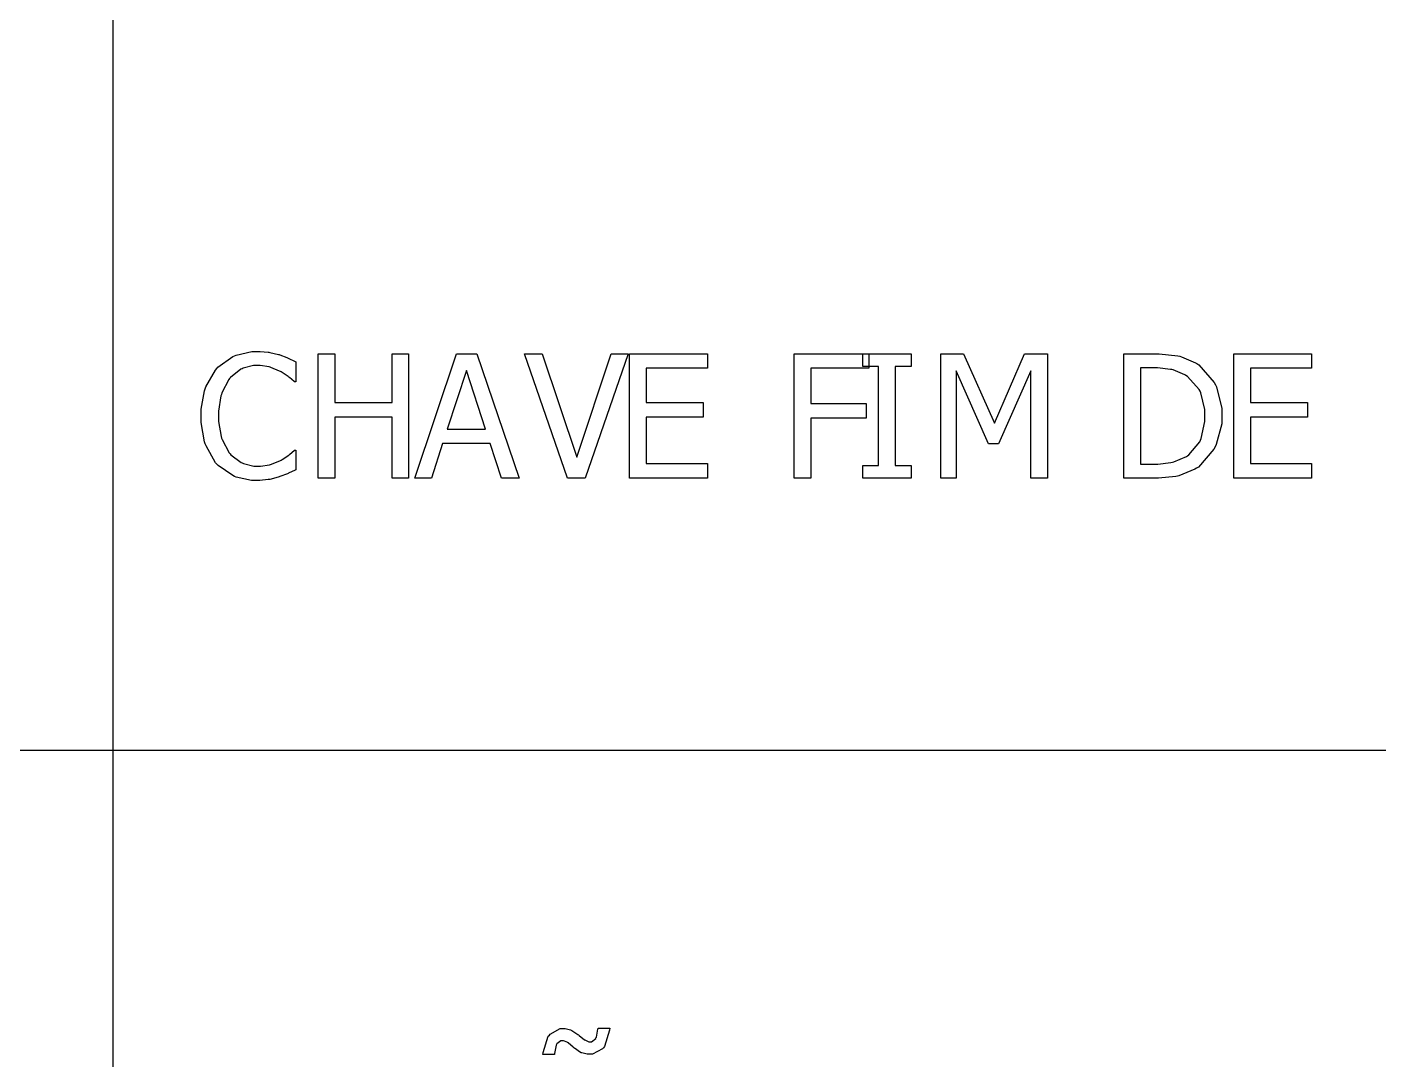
# Model space of a CAD drawing. Header units: millimetres. Extents: x 1974 to 2560, y 1429 to 1567.
# Drawn here: x 2494.989 to 2496.822, y 1526.255 to 1527.655 of the extents above; entities that cross this region are included whole.
import ezdxf

# ---------------------------------------------------------------- set-up
doc = ezdxf.new("R2010")
doc.units = ezdxf.units.MM
doc.layers.add('TEXTO', color=4, linetype='Continuous')

msp = doc.modelspace()

# ---------------------------------------------------------------- linework, layer by layer
at = {"layer": 'TEXTO', "color": 0}
for p, q in [((2495.1048, 1531.9544), (2495.1048, 1515.0586)), ((2495.2476, 1527.1943), (2495.2676, 1527.2087)), ((2495.2676, 1527.2087), (2495.2699, 1527.2097)), ((2495.2699, 1527.2097), (2495.2722, 1527.2107)), ((2495.2722, 1527.2107), (2495.2937, 1527.2156)), ((2495.2937, 1527.2156), (2495.3009, 1527.2156)), ((2495.3009, 1527.2156), (2495.3049, 1527.2156)), ((2495.3049, 1527.2156), (2495.3156, 1527.2147)), ((2495.3156, 1527.2147), (2495.3168, 1527.2144)), ((2495.3168, 1527.2144), (2495.318, 1527.2142)), ((2495.318, 1527.2142), (2495.3296, 1527.2116)), ((2495.3296, 1527.2116), (2495.3306, 1527.2112)), ((2495.3306, 1527.2112), (2495.3315, 1527.211)), ((2495.3315, 1527.211), (2495.3409, 1527.2074)), ((2495.3409, 1527.2074), (2495.3419, 1527.2069)), ((2495.3419, 1527.2069), (2495.3427, 1527.2065)), ((2495.3427, 1527.2065), (2495.3522, 1527.202)), ((2495.3836, 1527.0436), (2495.3836, 1527.2125)), ((2495.3836, 1527.2125), (2495.4059, 1527.2125)), ((2495.4059, 1527.2125), (2495.4059, 1527.1463)), ((2495.4837, 1527.1463), (2495.4837, 1527.2125)), ((2495.4837, 1527.2125), (2495.5062, 1527.2125)), ((2495.5062, 1527.2125), (2495.5062, 1527.0436)), ((2495.5062, 1527.2125), (2495.5062, 1527.2125)), ((2495.5144, 1527.0436), (2495.5713, 1527.2125)), ((2495.5713, 1527.2125), (2495.5989, 1527.2125)), ((2495.5989, 1527.2125), (2495.6559, 1527.0436)), ((2495.7216, 1527.0436), (2495.6635, 1527.2125)), ((2495.6635, 1527.2125), (2495.6875, 1527.2125)), ((2495.6875, 1527.2125), (2495.7343, 1527.0724)), ((2495.7343, 1527.0724), (2495.781, 1527.2125)), ((2495.8039, 1527.2125), (2495.7458, 1527.0436)), ((2495.781, 1527.2125), (2495.8039, 1527.2125)), ((2495.781, 1527.2125), (2495.781, 1527.2125)), ((2495.8058, 1527.0436), (2495.8058, 1527.2125)), ((2495.8058, 1527.2125), (2495.9114, 1527.2125)), ((2495.9114, 1527.2125), (2495.9114, 1527.1927)), ((2496.0292, 1527.0436), (2496.0292, 1527.2125)), ((2496.0292, 1527.2125), (2496.1303, 1527.2125)), ((2496.1221, 1527.1953), (2496.1221, 1527.2125)), ((2496.1221, 1527.2125), (2496.1876, 1527.2125)), ((2496.1303, 1527.2125), (2496.1303, 1527.1927)), ((2496.1303, 1527.2125), (2496.1303, 1527.2125)), ((2496.1876, 1527.2125), (2496.1876, 1527.1953)), ((2496.2279, 1527.0436), (2496.2279, 1527.2125)), ((2496.2279, 1527.2125), (2496.2586, 1527.2125)), ((2496.2586, 1527.2125), (2496.3007, 1527.1185)), ((2496.3007, 1527.1185), (2496.3415, 1527.2125)), ((2496.3415, 1527.2125), (2496.3728, 1527.2125)), ((2496.3728, 1527.2125), (2496.3728, 1527.0436)), ((2496.3728, 1527.2125), (2496.3728, 1527.2125)), ((2496.4763, 1527.0436), (2496.4763, 1527.2125)), ((2496.4763, 1527.2125), (2496.5147, 1527.2125)), ((2496.5147, 1527.2125), (2496.524, 1527.2125)), ((2496.524, 1527.2125), (2496.5497, 1527.2096)), ((2496.5497, 1527.2096), (2496.5521, 1527.2091)), ((2496.5521, 1527.2091), (2496.5543, 1527.2084)), ((2496.5543, 1527.2084), (2496.5735, 1527.2002)), ((2496.6253, 1527.0436), (2496.6253, 1527.2125)), ((2496.6253, 1527.2125), (2496.7309, 1527.2125)), ((2496.7309, 1527.2125), (2496.7309, 1527.1927)), ((2495.2311, 1527.1676), (2495.2442, 1527.1904)), ((2495.2442, 1527.1904), (2495.246, 1527.1924)), ((2495.246, 1527.1924), (2495.2476, 1527.1943)), ((2495.2786, 1527.1914), (2495.2645, 1527.1804)), ((2495.2802, 1527.192), (2495.2786, 1527.1914)), ((2495.2818, 1527.1929), (2495.2802, 1527.192)), ((2495.2956, 1527.1964), (2495.2818, 1527.1929)), ((2495.3007, 1527.1964), (2495.2956, 1527.1964)), ((2495.3048, 1527.1964), (2495.3007, 1527.1964)), ((2495.317, 1527.1946), (2495.3048, 1527.1964)), ((2495.3183, 1527.1942), (2495.317, 1527.1946)), ((2495.3195, 1527.1938), (2495.3183, 1527.1942)), ((2495.3312, 1527.1889), (2495.3195, 1527.1938)), ((2495.3323, 1527.1884), (2495.3312, 1527.1889)), ((2495.3334, 1527.1878), (2495.3323, 1527.1884)), ((2495.3429, 1527.1815), (2495.3334, 1527.1878)), ((2495.3522, 1527.202), (2495.3531, 1527.2014)), ((2495.3531, 1527.2014), (2495.3531, 1527.1742)), ((2495.5845, 1527.1896), (2495.5586, 1527.11)), ((2495.6106, 1527.11), (2495.5845, 1527.1896)), ((2495.9114, 1527.1927), (2495.8283, 1527.1927)), ((2495.8283, 1527.1927), (2495.8283, 1527.1463)), ((2496.1303, 1527.1927), (2496.0517, 1527.1927)), ((2496.0517, 1527.1927), (2496.0517, 1527.1449)), ((2496.1437, 1527.1953), (2496.1221, 1527.1953)), ((2496.1437, 1527.0609), (2496.1437, 1527.1953)), ((2496.1876, 1527.1953), (2496.1661, 1527.1953)), ((2496.1661, 1527.1953), (2496.1661, 1527.0609)), ((2496.2926, 1527.0902), (2496.2489, 1527.1892)), ((2496.2489, 1527.1892), (2496.2489, 1527.0436)), ((2496.3502, 1527.1892), (2496.3062, 1527.0902)), ((2496.3502, 1527.0436), (2496.3502, 1527.1892)), ((2496.5159, 1527.1933), (2496.4988, 1527.1933)), ((2496.4988, 1527.1933), (2496.4988, 1527.0629)), ((2496.5218, 1527.1933), (2496.5159, 1527.1933)), ((2496.5396, 1527.1913), (2496.5218, 1527.1933)), ((2496.5414, 1527.1909), (2496.5396, 1527.1913)), ((2496.543, 1527.1905), (2496.5414, 1527.1909)), ((2496.5589, 1527.184), (2496.543, 1527.1905)), ((2496.5735, 1527.2002), (2496.5752, 1527.1991)), ((2496.5752, 1527.1991), (2496.5779, 1527.1974)), ((2496.5779, 1527.1974), (2496.5989, 1527.1735)), ((2496.7309, 1527.1927), (2496.6479, 1527.1927)), ((2496.6479, 1527.1927), (2496.6479, 1527.1463)), ((2495.2621, 1527.1776), (2495.2529, 1527.1596)), ((2495.2634, 1527.1789), (2495.2621, 1527.1776)), ((2495.2645, 1527.1804), (2495.2634, 1527.1789)), ((2495.3437, 1527.1808), (2495.3429, 1527.1815)), ((2495.3445, 1527.1802), (2495.3437, 1527.1808)), ((2495.3508, 1527.1747), (2495.3445, 1527.1802)), ((2495.3512, 1527.1742), (2495.3508, 1527.1747)), ((2495.3531, 1527.1742), (2495.3512, 1527.1742)), ((2496.5604, 1527.183), (2496.5589, 1527.184)), ((2496.5626, 1527.1818), (2496.5604, 1527.183)), ((2496.5786, 1527.1639), (2496.5626, 1527.1818)), ((2496.5989, 1527.1735), (2496.6005, 1527.1705)), ((2496.6005, 1527.1705), (2496.602, 1527.1676)), ((2495.225, 1527.1373), (2495.2293, 1527.1623)), ((2495.2293, 1527.1623), (2495.2303, 1527.1649)), ((2495.2303, 1527.1649), (2495.2311, 1527.1676)), ((2495.2516, 1527.1552), (2495.2483, 1527.1348)), ((2495.2522, 1527.1573), (2495.2516, 1527.1552)), ((2495.2529, 1527.1596), (2495.2522, 1527.1573)), ((2496.5797, 1527.1616), (2496.5786, 1527.1639)), ((2496.5807, 1527.1594), (2496.5797, 1527.1616)), ((2496.5861, 1527.1367), (2496.5807, 1527.1594)), ((2496.602, 1527.1676), (2496.6094, 1527.138)), ((2495.225, 1527.1279), (2495.225, 1527.1373)), ((2495.2483, 1527.1348), (2495.2483, 1527.1279)), ((2495.4059, 1527.1463), (2495.4837, 1527.1463)), ((2495.8283, 1527.1463), (2495.9057, 1527.1463)), ((2495.9057, 1527.1463), (2495.9057, 1527.1264)), ((2496.0517, 1527.1449), (2496.127, 1527.1449)), ((2496.127, 1527.1449), (2496.127, 1527.125)), ((2496.5861, 1527.1283), (2496.5861, 1527.1367)), ((2496.6094, 1527.138), (2496.6094, 1527.1279)), ((2496.6479, 1527.1463), (2496.7252, 1527.1463)), ((2496.7252, 1527.1463), (2496.7252, 1527.1264)), ((2495.225, 1527.1192), (2495.225, 1527.1279)), ((2495.2295, 1527.093), (2495.225, 1527.1192)), ((2495.2483, 1527.1279), (2495.2483, 1527.1205)), ((2495.2483, 1527.1205), (2495.2517, 1527.1002)), ((2495.4837, 1527.1264), (2495.4059, 1527.1264)), ((2495.4059, 1527.1264), (2495.4059, 1527.0436)), ((2495.4837, 1527.0436), (2495.4837, 1527.1264)), ((2495.9057, 1527.1264), (2495.8283, 1527.1264)), ((2495.8283, 1527.1264), (2495.8283, 1527.0636)), ((2496.127, 1527.125), (2496.0517, 1527.125)), ((2496.0517, 1527.125), (2496.0517, 1527.0436)), ((2496.5812, 1527.0976), (2496.5861, 1527.1207)), ((2496.5861, 1527.1207), (2496.5861, 1527.1283)), ((2496.5861, 1527.1283), (2496.5861, 1527.1283)), ((2496.6094, 1527.1176), (2496.6017, 1527.0893)), ((2496.6094, 1527.1279), (2496.6094, 1527.1176)), ((2496.6094, 1527.1279), (2496.6094, 1527.1279)), ((2496.7252, 1527.1264), (2496.6479, 1527.1264)), ((2496.6479, 1527.1264), (2496.6479, 1527.0636)), ((2495.2517, 1527.1002), (2495.2525, 1527.0981)), ((2495.2525, 1527.0981), (2495.2532, 1527.096)), ((2495.2532, 1527.096), (2495.2627, 1527.0783)), ((2495.5586, 1527.11), (2495.6106, 1527.11)), ((2495.5586, 1527.11), (2495.5586, 1527.11)), ((2496.5802, 1527.0954), (2496.5812, 1527.0976)), ((2495.2304, 1527.0902), (2495.2295, 1527.093)), ((2495.2314, 1527.0875), (2495.2304, 1527.0902)), ((2495.2444, 1527.0646), (2495.2314, 1527.0875)), ((2495.2627, 1527.0783), (2495.264, 1527.0769)), ((2495.345, 1527.0762), (2495.3509, 1527.0814)), ((2495.3509, 1527.0814), (2495.3514, 1527.0819)), ((2495.3514, 1527.0819), (2495.3531, 1527.0819)), ((2495.3531, 1527.0819), (2495.3531, 1527.0551)), ((2495.5522, 1527.0909), (2495.537, 1527.0436)), ((2495.6169, 1527.0909), (2495.5522, 1527.0909)), ((2495.6322, 1527.0436), (2495.6169, 1527.0909)), ((2496.3062, 1527.0902), (2496.2926, 1527.0902)), ((2496.5646, 1527.0755), (2496.5792, 1527.0932)), ((2496.5985, 1527.0831), (2496.5776, 1527.0588)), ((2496.5792, 1527.0932), (2496.5802, 1527.0954)), ((2496.6001, 1527.0862), (2496.5985, 1527.0831)), ((2496.6017, 1527.0893), (2496.6001, 1527.0862)), ((2495.2461, 1527.0627), (2495.2444, 1527.0646)), ((2495.2478, 1527.0609), (2495.2461, 1527.0627)), ((2495.2678, 1527.0472), (2495.2478, 1527.0609)), ((2495.264, 1527.0769), (2495.2651, 1527.0755)), ((2495.2651, 1527.0755), (2495.2789, 1527.0651)), ((2495.2789, 1527.0651), (2495.2806, 1527.0643)), ((2495.2806, 1527.0643), (2495.282, 1527.0636)), ((2495.282, 1527.0636), (2495.2961, 1527.06)), ((2495.2961, 1527.06), (2495.3007, 1527.06)), ((2495.3007, 1527.06), (2495.3052, 1527.06)), ((2495.3052, 1527.06), (2495.3173, 1527.0619)), ((2495.3173, 1527.0619), (2495.3187, 1527.0624)), ((2495.3187, 1527.0624), (2495.3201, 1527.0629)), ((2495.3201, 1527.0629), (2495.3323, 1527.0678)), ((2495.3323, 1527.0678), (2495.3335, 1527.0683)), ((2495.3335, 1527.0683), (2495.3345, 1527.069)), ((2495.3345, 1527.069), (2495.3435, 1527.075)), ((2495.3435, 1527.075), (2495.3443, 1527.0755)), ((2495.3443, 1527.0755), (2495.345, 1527.0762)), ((2495.8283, 1527.0636), (2495.9114, 1527.0636)), ((2495.9114, 1527.0636), (2495.9114, 1527.0436)), ((2496.1221, 1527.0436), (2496.1221, 1527.0609)), ((2496.1221, 1527.0609), (2496.1437, 1527.0609)), ((2496.1661, 1527.0609), (2496.1876, 1527.0609)), ((2496.1876, 1527.0609), (2496.1876, 1527.0436)), ((2496.1876, 1527.0609), (2496.1876, 1527.0609)), ((2496.4988, 1527.0629), (2496.5159, 1527.0629)), ((2496.5159, 1527.0629), (2496.5224, 1527.0629)), ((2496.5224, 1527.0629), (2496.5402, 1527.065)), ((2496.5402, 1527.065), (2496.5421, 1527.0654)), ((2496.5421, 1527.0654), (2496.544, 1527.0657)), ((2496.544, 1527.0657), (2496.5611, 1527.0731)), ((2496.5611, 1527.0731), (2496.5627, 1527.0742)), ((2496.5627, 1527.0742), (2496.5646, 1527.0755)), ((2496.5776, 1527.0588), (2496.575, 1527.0572)), ((2496.6479, 1527.0636), (2496.7309, 1527.0636)), ((2496.7309, 1527.0636), (2496.7309, 1527.0436)), ((2495.2701, 1527.0462), (2495.2678, 1527.0472)), ((2495.2724, 1527.0453), (2495.2701, 1527.0462)), ((2495.293, 1527.0406), (2495.2724, 1527.0453)), ((2495.3006, 1527.0406), (2495.293, 1527.0406)), ((2495.3044, 1527.0406), (2495.3006, 1527.0406)), ((2495.3006, 1527.0406), (2495.3006, 1527.0406)), ((2495.3158, 1527.0417), (2495.3044, 1527.0406)), ((2495.3169, 1527.0419), (2495.3158, 1527.0417)), ((2495.318, 1527.0421), (2495.3169, 1527.0419)), ((2495.3294, 1527.0451), (2495.318, 1527.0421)), ((2495.3306, 1527.0455), (2495.3294, 1527.0451)), ((2495.3317, 1527.0459), (2495.3306, 1527.0455)), ((2495.3417, 1527.0498), (2495.3317, 1527.0459)), ((2495.3427, 1527.0501), (2495.3417, 1527.0498)), ((2495.3434, 1527.0505), (2495.3427, 1527.0501)), ((2495.3522, 1527.0547), (2495.3434, 1527.0505)), ((2495.3531, 1527.0551), (2495.3522, 1527.0547)), ((2495.4059, 1527.0436), (2495.3836, 1527.0436)), ((2495.5062, 1527.0436), (2495.4837, 1527.0436)), ((2495.537, 1527.0436), (2495.5144, 1527.0436)), ((2495.537, 1527.0436), (2495.537, 1527.0436)), ((2495.6559, 1527.0436), (2495.6322, 1527.0436)), ((2495.7458, 1527.0436), (2495.7216, 1527.0436)), ((2495.9114, 1527.0436), (2495.8058, 1527.0436)), ((2495.9114, 1527.0436), (2495.9114, 1527.0436)), ((2496.0517, 1527.0436), (2496.0292, 1527.0436)), ((2496.1876, 1527.0436), (2496.1221, 1527.0436)), ((2496.2489, 1527.0436), (2496.2279, 1527.0436)), ((2496.3728, 1527.0436), (2496.3502, 1527.0436)), ((2496.5152, 1527.0436), (2496.4763, 1527.0436)), ((2496.5231, 1527.0436), (2496.5152, 1527.0436)), ((2496.5468, 1527.046), (2496.5231, 1527.0436)), ((2496.549, 1527.0464), (2496.5468, 1527.046)), ((2496.5511, 1527.0469), (2496.549, 1527.0464)), ((2496.5728, 1527.0559), (2496.5511, 1527.0469)), ((2496.575, 1527.0572), (2496.5728, 1527.0559)), ((2496.7309, 1527.0436), (2496.6253, 1527.0436)), ((2496.7309, 1527.0436), (2496.7309, 1527.0436)), ((2507.7976, 1526.6745), (2478.9131, 1526.6745)), ((2495.6971, 1526.2885), (2495.6982, 1526.29)), ((2495.6982, 1526.29), (2495.7116, 1526.2974)), ((2495.7116, 1526.2974), (2495.7161, 1526.2974)), ((2495.7161, 1526.2974), (2495.7187, 1526.2974)), ((2495.7187, 1526.2974), (2495.7259, 1526.2956)), ((2495.7259, 1526.2956), (2495.7268, 1526.2951)), ((2495.7268, 1526.2951), (2495.7276, 1526.2949)), ((2495.7276, 1526.2949), (2495.7357, 1526.2894)), ((2495.7357, 1526.2894), (2495.7366, 1526.2887)), ((2495.7366, 1526.2887), (2495.7374, 1526.288)), ((2495.7608, 1526.2856), (2495.763, 1526.2966)), ((2495.763, 1526.2966), (2495.7631, 1526.298)), ((2495.7631, 1526.298), (2495.779, 1526.298)), ((2495.7631, 1526.298), (2495.7631, 1526.298)), ((2495.7788, 1526.2951), (2495.7717, 1526.273)), ((2495.779, 1526.298), (2495.7788, 1526.2951)), ((2495.6885, 1526.265), (2495.6956, 1526.287)), ((2495.6956, 1526.287), (2495.6971, 1526.2885)), ((2495.7065, 1526.2751), (2495.7042, 1526.2635)), ((2495.7069, 1526.2759), (2495.7065, 1526.2751)), ((2495.7072, 1526.2768), (2495.7069, 1526.2759)), ((2495.7128, 1526.2809), (2495.7072, 1526.2768)), ((2495.7147, 1526.2809), (2495.7128, 1526.2809)), ((2495.7162, 1526.2809), (2495.7147, 1526.2809)), ((2495.7212, 1526.2789), (2495.7162, 1526.2809)), ((2495.7218, 1526.2785), (2495.7212, 1526.2789)), ((2495.7225, 1526.2781), (2495.7218, 1526.2785)), ((2495.7295, 1526.2722), (2495.7225, 1526.2781)), ((2495.7304, 1526.2714), (2495.7295, 1526.2722)), ((2495.7312, 1526.2707), (2495.7304, 1526.2714)), ((2495.7393, 1526.2651), (2495.7312, 1526.2707)), ((2495.7374, 1526.288), (2495.7446, 1526.2823)), ((2495.7446, 1526.2823), (2495.7453, 1526.2819)), ((2495.7453, 1526.2819), (2495.7459, 1526.2815)), ((2495.7459, 1526.2815), (2495.7508, 1526.2796)), ((2495.7508, 1526.2796), (2495.7525, 1526.2796)), ((2495.7525, 1526.2796), (2495.7544, 1526.2796)), ((2495.7544, 1526.2796), (2495.7599, 1526.2839)), ((2495.7599, 1526.2839), (2495.7603, 1526.2847)), ((2495.7603, 1526.2847), (2495.7608, 1526.2856)), ((2495.7706, 1526.2714), (2495.7693, 1526.2699)), ((2495.7717, 1526.273), (2495.7706, 1526.2714)), ((2495.6884, 1526.2621), (2495.6885, 1526.265)), ((2495.7042, 1526.2621), (2495.6884, 1526.2621)), ((2495.7042, 1526.2635), (2495.7042, 1526.2621)), ((2495.7402, 1526.2647), (2495.7393, 1526.2651)), ((2495.741, 1526.2644), (2495.7402, 1526.2647)), ((2495.7483, 1526.2626), (2495.741, 1526.2644)), ((2495.751, 1526.2626), (2495.7483, 1526.2626)), ((2495.7556, 1526.2626), (2495.751, 1526.2626)), ((2495.7693, 1526.2699), (2495.7556, 1526.2626))]:
    msp.add_line(p, q, dxfattribs=at)

doc.saveas('drawing.dxf')
